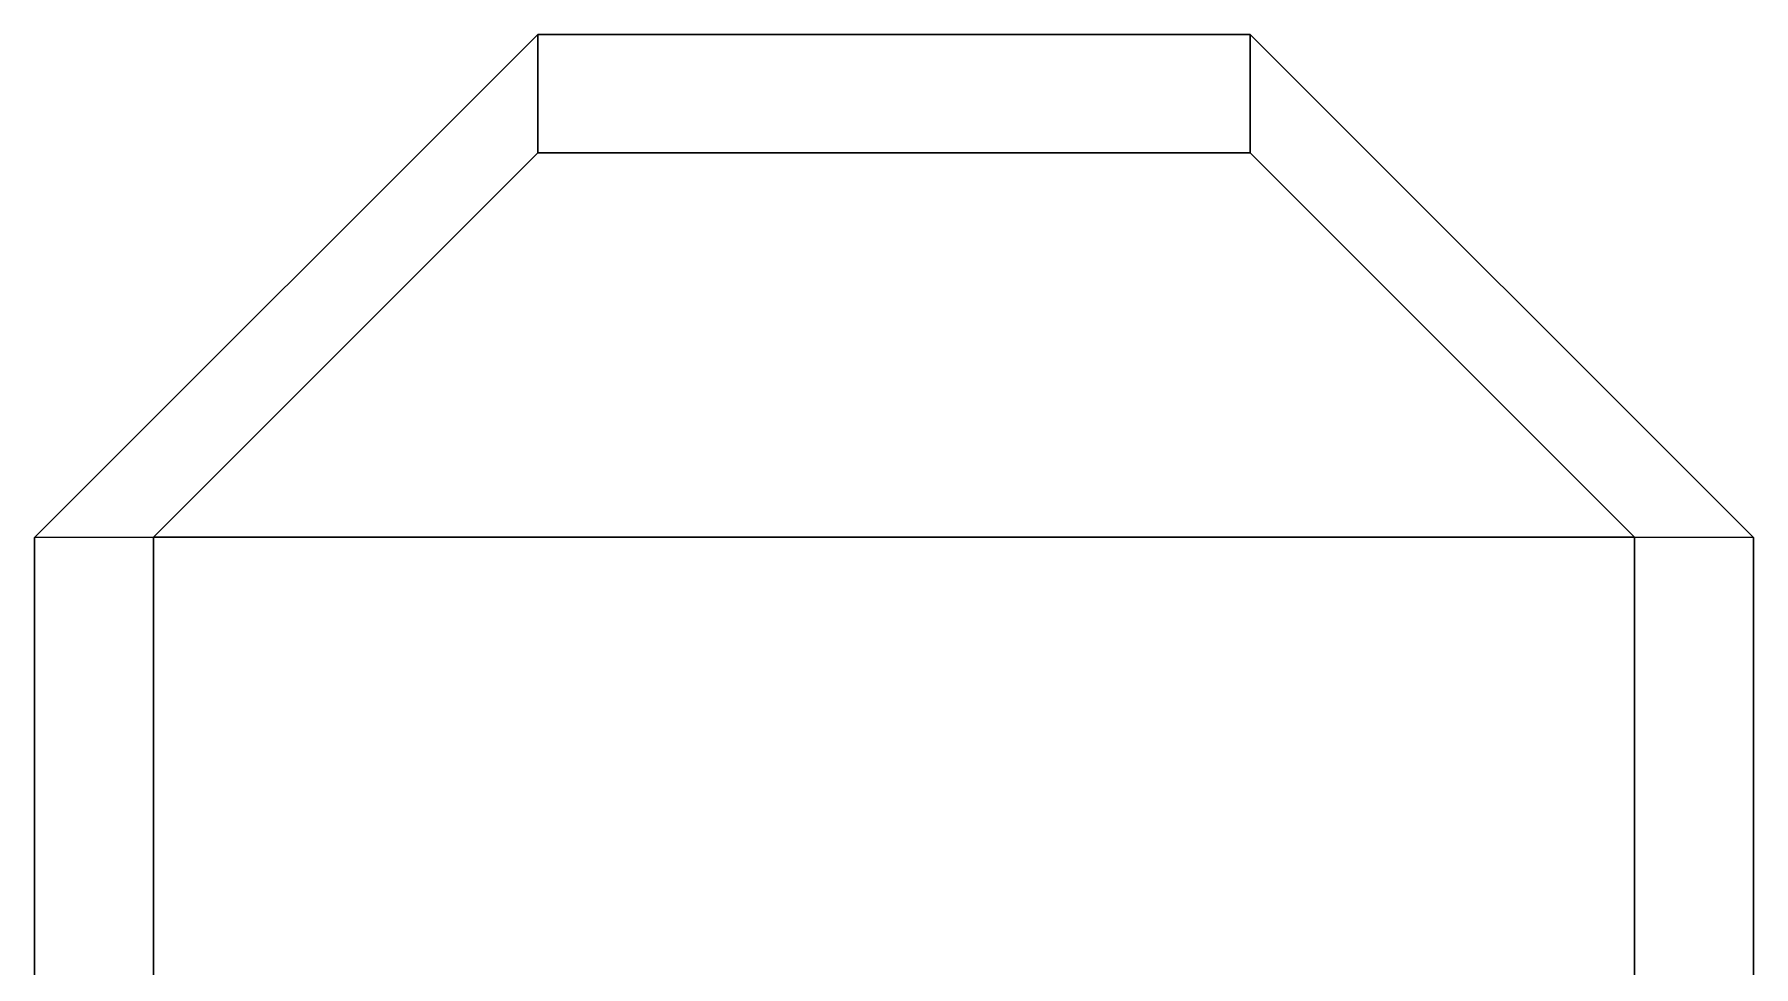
# Model space of a CAD drawing. Header units: millimetres. Extents: x -42 to 47, y -157 to 79.
# Drawn here: x -27.12 to -19.88, y 38.19 to 42.12 of the extents above; entities that cross this region are included whole.
import ezdxf

# ---------------------------------------------------------------- set-up
doc = ezdxf.new("R2010")
doc.units = ezdxf.units.MM
doc.layers.add('roof', color=1, linetype='Continuous')

msp = doc.modelspace()

# ---------------------------------------------------------------- linework, layer by layer
for points in [[(-25, 42.12, 31.5), (-27.1213, 39.9987, 31.5), (-27.1213, 39.9987, 33), (-25, 42.12, 33)], [(-22, 42.12, 31.5), (-25, 42.12, 31.5), (-25, 42.12, 33), (-22, 42.12, 33)], [(-19.8787, 39.9987, 31.5), (-22, 42.12, 31.5), (-22, 42.12, 33), (-19.8787, 39.9987, 33)], [(-26.62, 40, 33), (-26.62, 40, 32), (-25, 41.62, 32), (-25, 41.62, 33)], [(-25, 41.62, 33), (-25, 41.62, 32), (-22, 41.62, 32), (-22, 41.62, 33)], [(-22, 41.62, 33), (-22, 41.62, 32), (-20.38, 40, 32), (-20.38, 40, 33)], [(-27.1213, 39.9987, 31.5), (-27.1213, 38, 31.5), (-27.1213, 38, 33), (-27.1213, 39.9987, 33)], [(-26.62, 37.5, 33), (-26.62, 37.5, 32), (-26.62, 40, 32), (-26.62, 40, 33)], [(-20.38, 40, 33), (-20.38, 40, 32), (-20.38, 37.5, 32), (-20.38, 37.5, 33)], [(-19.8787, 38, 31.5), (-19.8787, 39.9987, 31.5), (-19.8787, 39.9987, 33), (-19.8787, 38, 33)]]:
    msp.add_3dface(points)
at = {"layer": 'roof'}
for points in [[(-25, 42.12, 33), (-27.1213, 39.9987, 33), (-26.62, 40, 33), (-25, 41.62, 33)], [(-22, 42.12, 33), (-25, 42.12, 33), (-25, 41.62, 33), (-22, 41.62, 33)], [(-19.8787, 39.9987, 33), (-22, 42.12, 33), (-22, 41.62, 33), (-20.38, 40, 33)], [(-25, 41.62, 32), (-26.62, 40, 32), (-20.38, 40, 32), (-22, 41.62, 32)], [(-27.1213, 39.9987, 33), (-27.1213, 38, 33), (-26.62, 37.5, 33), (-26.62, 40, 33)], [(-26.62, 40, 32), (-26.62, 37.5, 32), (-20.38, 37.5, 32), (-20.38, 40, 32)], [(-19.8787, 38, 33), (-19.8787, 39.9987, 33), (-20.38, 40, 33), (-20.38, 37.5, 33)]]:
    msp.add_3dface(points, dxfattribs=at)

doc.saveas('drawing.dxf')
